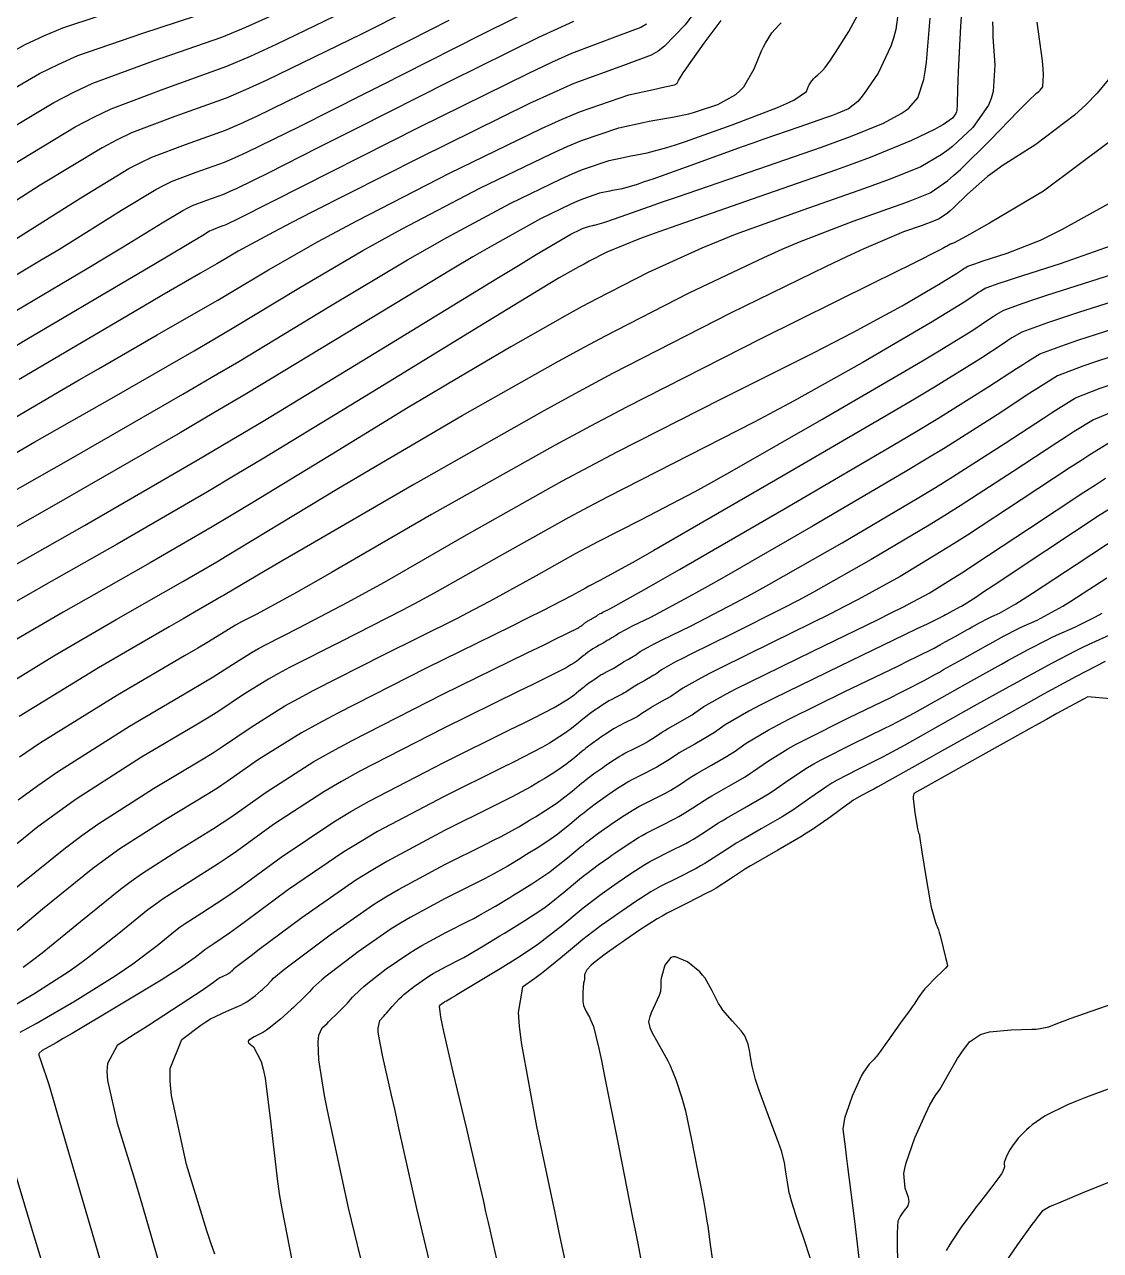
# Model space of a CAD drawing. Header units: metres. Extents: x 837475 to 838479, y 1189012 to 1191015.
# Drawn here: x 837609.1 to 837668.4, y 1190164.3 to 1190232 of the extents above; entities that cross this region are included whole.
import ezdxf

# ---------------------------------------------------------------- set-up
doc = ezdxf.new("R2010")
doc.units = ezdxf.units.M
doc.header["$LTSCALE"] = 0.3
doc.layers.add('COTAS 10', color=1, linetype='Continuous')
doc.layers.add('COTAS INT', color=252, linetype='Continuous')

msp = doc.modelspace()

# ---------------------------------------------------------------- linework, layer by layer
at = {"layer": 'COTAS 10'}
for points in [[(837606.125, 1190204.889), (837611.641, 1190208.025), (837617.806, 1190211.566), (837619.378, 1190212.486), (837620.892, 1190213.379), (837625.873, 1190216.384), (837630.205, 1190218.981), (837631.31, 1190219.618), (837632.373, 1190220.218), (837635.873, 1190222.087), (837638.677, 1190223.447), (837639.301, 1190223.726), (837639.86, 1190223.963), (837641.332, 1190224.469), (837642.289, 1190224.674), (837642.523, 1190224.721), (837642.744, 1190224.764), (837643.433, 1190224.886), (837644.519, 1190225.181), (837644.991, 1190225.333), (837645.537, 1190225.517), (837648.129, 1190226.433), (837650.627, 1190227.397), (837651.115, 1190227.609), (837651.515, 1190227.798), (837652.22, 1190228.283), (837652.342, 1190228.575), (837652.374, 1190228.641), (837652.405, 1190228.701), (837652.51, 1190228.866), (837652.623, 1190228.993), (837652.659, 1190229.029), (837652.697, 1190229.065), (837652.85, 1190229.201), (837653.012, 1190229.346), (837653.056, 1190229.388), (837653.099, 1190229.431), (837653.25, 1190229.594), (837653.542, 1190230.003), (837653.673, 1190230.202), (837653.827, 1190230.437), (837654.567, 1190231.593), (837655.291, 1190232.949)], [(837606.263, 1190225.029), (837610.697, 1190227.674), (837611.8, 1190228.245), (837612.849, 1190228.745), (837616.187, 1190229.964), (837619.96, 1190231.271), (837621.283, 1190231.826), (837622.726, 1190232.465)], [(837607.539, 1190215.557), (837612.531, 1190218.513), (837613.591, 1190219.147), (837614.51, 1190219.7), (837616.666, 1190221.03), (837617.8, 1190221.712), (837618.075, 1190221.857), (837618.334, 1190221.984), (837619.127, 1190222.282), (837620.066, 1190222.619), (837620.416, 1190222.77), (837620.806, 1190222.946), (837622.538, 1190223.791), (837625.281, 1190225.179), (837627.45, 1190226.276), (837632.538, 1190228.85), (837637.461, 1190231.276), (837638.498, 1190231.761), (837639.393, 1190232.164)], [(837607.128, 1190194.948), (837610.684, 1190197.131), (837614.134, 1190199.128), (837614.94, 1190199.593), (837615.68, 1190200.019), (837617.815, 1190201.24), (837619.686, 1190202.325), (837620.26, 1190202.666), (837620.859, 1190203.025), (837623.226, 1190204.466), (837626.297, 1190206.321), (837627.339, 1190206.94), (837628.465, 1190207.605), (837633.226, 1190210.39), (837638.374, 1190213.305), (837639.744, 1190214.052), (837641.09, 1190214.774), (837645.75, 1190217.164), (837649.877, 1190219.123), (837650.887, 1190219.572), (837651.839, 1190219.982), (837654.797, 1190221.125), (837657.018, 1190221.902), (837657.506, 1190222.079), (837657.938, 1190222.241), (837659.038, 1190222.689), (837659.998, 1190223.345), (837660.343, 1190223.638), (837660.721, 1190223.978), (837662.368, 1190225.608), (837663.896, 1190227.185), (837664.199, 1190227.493), (837664.449, 1190227.744), (837664.917, 1190228.185), (837665.048, 1190228.284), (837665.085, 1190228.32), (837665.124, 1190228.359), (837665.266, 1190228.531), (837665.306, 1190229.198), (837665.28, 1190229.549), (837665.237, 1190229.973), (837664.947, 1190232.105)], [(837607.95, 1190183.804), (837611.331, 1190186.538), (837612.233, 1190187.208), (837613.119, 1190187.841), (837616.196, 1190189.813), (837618.833, 1190191.382), (837619.442, 1190191.761), (837619.998, 1190192.115), (837621.57, 1190193.193), (837623.441, 1190194.364), (837624.185, 1190194.777), (837625.028, 1190195.229), (837628.89, 1190197.183), (837632.921, 1190199.196), (837633.871, 1190199.685), (837634.749, 1190200.145), (837637.319, 1190201.558), (837639.479, 1190202.772), (837640.099, 1190203.106), (837640.727, 1190203.439), (837643.075, 1190204.634), (837646.074, 1190206.204), (837647.113, 1190206.775), (837648.242, 1190207.404), (837653.075, 1190210.165), (837657.651, 1190212.836), (837658.618, 1190213.408), (837659.455, 1190213.908), (837661.397, 1190215.11), (837662.325, 1190215.722), (837662.523, 1190215.85), (837662.695, 1190215.961), (837663.105, 1190216.212), (837664.178, 1190216.597), (837664.768, 1190216.792), (837665.486, 1190217.026), (837669.134, 1190218.192)], [(837669.387, 1190210.697), (837668.066, 1190210.16), (837667, 1190209.509), (837666.552, 1190209.222), (837666.038, 1190208.888), (837663.629, 1190207.298), (837660.698, 1190205.402), (837659.855, 1190204.875), (837658.998, 1190204.348), (837655.79, 1190202.441), (837652.604, 1190200.646), (837651.761, 1190200.19), (837650.934, 1190199.753), (837648.093, 1190198.321), (837645.838, 1190197.219), (837645.382, 1190196.989), (837644.999, 1190196.792), (837644.223, 1190196.352), (837643.901, 1190196.125), (837643.804, 1190196.062), (837643.703, 1190195.999), (837643.31, 1190195.771), (837642.932, 1190195.557), (837642.841, 1190195.503), (837642.755, 1190195.451), (837642.496, 1190195.281), (837642.248, 1190195.122), (837642.17, 1190195.077), (837642.087, 1190195.031), (837641.755, 1190194.863), (837641.412, 1190194.69), (837641.324, 1190194.641), (837641.238, 1190194.591), (837640.952, 1190194.41), (837640.689, 1190194.229), (837640.619, 1190194.179), (837640.549, 1190194.13), (837640.304, 1190193.956), (837640.042, 1190193.757), (837639.961, 1190193.693), (837639.876, 1190193.625), (837639.539, 1190193.347), (837639.177, 1190193.058), (837639.076, 1190192.983), (837638.975, 1190192.911), (837638.609, 1190192.668), (837638.238, 1190192.439), (837638.032, 1190192.313), (837637.655, 1190192.084), (837636.592, 1190191.528), (837636.056, 1190191.259), (837635.414, 1190190.939), (837632.225, 1190189.368), (837628.552, 1190187.424), (837627.605, 1190186.87), (837626.69, 1190186.309), (837623.639, 1190184.224), (837621.274, 1190182.468), (837620.791, 1190182.115), (837620.382, 1190181.819), (837619.524, 1190181.228), (837619.139, 1190180.981), (837619.028, 1190180.902), (837618.915, 1190180.818), (837618.492, 1190180.476), (837617.56, 1190179.828), (837617.126, 1190179.551), (837616.615, 1190179.233), (837614.137, 1190177.73), (837611.698, 1190176.282), (837611.212, 1190175.998), (837610.809, 1190175.764), (837610.037, 1190175.342), (837609.881, 1190175.206), (837609.866, 1190175.153), (837609.863, 1190175.093), (837609.953, 1190174.822), (837610.405, 1190173.463), (837610.63, 1190172.718), (837610.898, 1190171.813), (837612.227, 1190167.21), (837613.659, 1190162.368)], [(837631.822, 1190162.015), (837630.729, 1190166.619), (837629.735, 1190171.058), (837629.517, 1190172.024), (837629.325, 1190172.875), (837628.839, 1190174.998), (837628.62, 1190176.144), (837628.595, 1190176.38), (837628.586, 1190176.58), (837628.684, 1190177.007), (837628.908, 1190177.244), (837628.978, 1190177.323), (837629.053, 1190177.409), (837629.351, 1190177.772), (837629.737, 1190178.19), (837629.867, 1190178.312), (837630.006, 1190178.436), (837630.59, 1190178.904), (837631.251, 1190179.362), (837631.439, 1190179.48), (837631.63, 1190179.594), (837632.335, 1190179.972), (837633.09, 1190180.363), (837633.312, 1190180.484), (837633.539, 1190180.611), (837634.407, 1190181.12), (837635.305, 1190181.666), (837635.552, 1190181.817), (837635.798, 1190181.968), (837636.682, 1190182.512), (837637.556, 1190183.092), (837637.797, 1190183.265), (837638.038, 1190183.443), (837638.902, 1190184.133), (837639.705, 1190184.796), (837639.907, 1190184.958), (837640.1, 1190185.111), (837640.726, 1190185.584), (837641.309, 1190186.001), (837641.475, 1190186.118), (837641.644, 1190186.236), (837642.27, 1190186.668), (837642.954, 1190187.1), (837643.158, 1190187.218), (837643.369, 1190187.334), (837644.185, 1190187.748), (837644.978, 1190188.149), (837645.175, 1190188.258), (837645.362, 1190188.365), (837645.954, 1190188.745), (837646.572, 1190189.151), (837646.775, 1190189.275), (837646.992, 1190189.404), (837647.893, 1190189.914), (837648.831, 1190190.457), (837649.072, 1190190.607), (837649.304, 1190190.757), (837650.072, 1190191.299), (837651.192, 1190191.998), (837651.646, 1190192.246), (837652.162, 1190192.519), (837654.543, 1190193.704), (837656.88, 1190194.837), (837657.368, 1190195.077), (837657.787, 1190195.285), (837658.725, 1190195.769), (837659.339, 1190196.114), (837659.553, 1190196.234), (837659.786, 1190196.365), (837660.789, 1190196.928), (837661.836, 1190197.512), (837662.097, 1190197.657), (837662.345, 1190197.793), (837663.136, 1190198.225), (837663.845, 1190198.591), (837664.041, 1190198.687), (837664.238, 1190198.781), (837664.948, 1190199.098), (837665.969, 1190199.64), (837666.361, 1190199.875), (837666.801, 1190200.147), (837668.788, 1190201.436)], [(837657.304, 1190162.356), (837657.242, 1190164.51), (837657.237, 1190164.936), (837657.237, 1190165.288), (837657.284, 1190165.946), (837657.373, 1190166.12), (837657.4, 1190166.167), (837657.428, 1190166.213), (837657.537, 1190166.377), (837657.654, 1190166.536), (837657.687, 1190166.58), (837657.72, 1190166.623), (837657.84, 1190166.776), (837657.889, 1190167.018), (837657.876, 1190167.117), (837657.852, 1190167.23), (837657.673, 1190167.751), (837657.601, 1190168.55), (837657.645, 1190168.837), (837657.718, 1190169.152), (837658.21, 1190170.531), (837658.791, 1190171.837), (837658.919, 1190172.107), (837659.034, 1190172.338), (837659.328, 1190172.842), (837659.574, 1190173.195), (837659.658, 1190173.33), (837659.749, 1190173.481), (837660.134, 1190174.164), (837660.563, 1190174.898), (837660.681, 1190175.082), (837660.799, 1190175.257), (837661.225, 1190175.82), (837661.833, 1190176.231), (837662.067, 1190176.31), (837662.329, 1190176.374), (837663.51, 1190176.481), (837664.659, 1190176.513), (837664.901, 1190176.53), (837665.111, 1190176.551), (837665.591, 1190176.654), (837666.175, 1190176.886), (837666.449, 1190176.988), (837666.773, 1190177.105), (837668.346, 1190177.664), (837670.042, 1190178.255)]]:
    msp.add_lwpolyline(points, dxfattribs=at)
at = {"layer": 'COTAS INT'}
for points in [[(837660.914, 1190234.403), (837660.724, 1190231.889), (837660.588, 1190229.364), (837660.565, 1190228.853), (837660.549, 1190228.423), (837660.542, 1190227.553), (837660.523, 1190227.231), (837660.498, 1190227.148), (837660.465, 1190227.067), (837660.275, 1190226.796), (837659.779, 1190226.453), (837659.552, 1190226.326), (837659.287, 1190226.186), (837658.009, 1190225.565), (837655.732, 1190224.637), (837654.838, 1190224.303), (837653.829, 1190223.935), (837649.232, 1190222.329), (837644.75, 1190220.771), (837643.814, 1190220.434), (837643.009, 1190220.137), (837641.205, 1190219.406), (837640.228, 1190218.905), (837639.946, 1190218.754), (837639.659, 1190218.597), (837638.581, 1190217.987), (837636.372, 1190216.657), (837635.371, 1190216.047), (837634.203, 1190215.333), (837628.581, 1190211.878), (837622.285, 1190208.045), (837620.692, 1190207.091), (837619.164, 1190206.184), (837614.189, 1190203.297), (837610.122, 1190200.985), (837609.167, 1190200.44), (837608.287, 1190199.936)], [(837657.413, 1190233.606), (837657.151, 1190231.707), (837657.028, 1190231.228), (837656.882, 1190230.77), (837656.171, 1190229.285), (837655.402, 1190228.16), (837655.22, 1190227.929), (837655.05, 1190227.733), (837654.548, 1190227.313), (837653.875, 1190227.042), (837653.597, 1190226.939), (837653.28, 1190226.825), (837651.808, 1190226.312), (837649.873, 1190225.64), (837649.264, 1190225.424), (837648.624, 1190225.197), (837646.05, 1190224.269), (837643.744, 1190223.446), (837643.273, 1190223.284), (837642.875, 1190223.151), (837642.043, 1190222.908), (837641.633, 1190222.836), (837641.502, 1190222.81), (837641.362, 1190222.782), (837640.793, 1190222.66), (837639.917, 1190222.359), (837639.584, 1190222.218), (837639.212, 1190222.051), (837637.544, 1190221.242), (837634.84, 1190219.748), (837633.816, 1190219.149), (837632.672, 1190218.471), (837627.544, 1190215.355), (837621.345, 1190211.608), (837619.526, 1190210.532), (837617.663, 1190209.44), (837610.562, 1190205.355), (837604.563, 1190201.951)], [(837632.853, 1190234.076), (837627.667, 1190231.448), (837622.434, 1190228.898), (837621.257, 1190228.367), (837620.199, 1190227.91), (837617.363, 1190226.891), (837614.967, 1190225.991), (837614.187, 1190225.61), (837613.356, 1190225.171), (837609.932, 1190223.11), (837606.518, 1190220.919)], [(837607.687, 1190223.803), (837611.874, 1190226.324), (837612.891, 1190226.861), (837613.845, 1190227.327), (837616.775, 1190228.428), (837620.244, 1190229.674), (837621.538, 1190230.232), (837622.976, 1190230.882), (837629.376, 1190234.001)], [(837615.012, 1190233.037), (837611.165, 1190231.779), (837610.121, 1190231.338), (837609.086, 1190230.857), (837605.425, 1190228.784)], [(837605.882, 1190216.533), (837609.995, 1190218.981), (837610.958, 1190219.564), (837611.846, 1190220.106), (837614.421, 1190221.723), (837616.319, 1190222.865), (837616.779, 1190223.108), (837617.212, 1190223.32), (837618.539, 1190223.818), (837620.111, 1190224.383), (837620.697, 1190224.636), (837621.348, 1190224.93), (837624.248, 1190226.343), (837627.805, 1190228.145), (837628.872, 1190228.685), (837629.974, 1190229.242), (837634.248, 1190231.405), (837638.042, 1190233.275)], [(837646.434, 1190233.177), (837645.534, 1190231.962), (837644.391, 1190230.77), (837644.03, 1190230.51), (837643.65, 1190230.282), (837642.117, 1190229.713), (837639.382, 1190228.709), (837638.244, 1190228.206), (837636.941, 1190227.605), (837630.86, 1190224.622), (837624.972, 1190221.63), (837623.791, 1190221.023), (837622.804, 1190220.513), (837620.86, 1190219.47), (837620.131, 1190219.03), (837619.909, 1190218.899), (837619.679, 1190218.764), (837618.775, 1190218.245), (837616.658, 1190217.015), (837615.663, 1190216.431), (837614.49, 1190215.743), (837608.775, 1190212.379)], [(837605.844, 1190226.907), (837609.892, 1190229.266), (837610.96, 1190229.791), (837612.007, 1190230.262), (837615.599, 1190231.501), (837619.487, 1190232.773)], [(837606.397, 1190209.024), (837610.979, 1190211.712), (837612.096, 1190212.363), (837613.147, 1190212.973), (837616.397, 1190214.839), (837619.054, 1190216.365), (837619.732, 1190216.761), (837620.385, 1190217.146), (837622.531, 1190218.441), (837625.271, 1190220.002), (837626.297, 1190220.555), (837627.439, 1190221.159), (837632.531, 1190223.777), (837637.605, 1190226.238), (837638.736, 1190226.743), (837639.747, 1190227.173), (837642.411, 1190228.089), (837643.948, 1190228.428), (837644.249, 1190228.494), (837644.496, 1190228.548), (837644.942, 1190228.642), (837645.032, 1190228.689), (837645.055, 1190228.713), (837645.078, 1190228.742), (837645.154, 1190228.888), (837645.416, 1190229.31), (837645.556, 1190229.514), (837645.725, 1190229.755), (837646.577, 1190230.937), (837647.509, 1190232.193)], [(837607.343, 1190201.468), (837612.375, 1190204.326), (837618.59, 1190207.921), (837620.398, 1190208.989), (837622.242, 1190210.089), (837629.215, 1190214.326), (837635.139, 1190217.961), (837636.322, 1190218.681), (837637.307, 1190219.277), (837639.215, 1190220.397), (837639.748, 1190220.656), (837639.867, 1190220.709), (837639.973, 1190220.754), (837640.253, 1190220.85), (837640.436, 1190220.889), (837640.48, 1190220.898), (837640.522, 1190220.907), (837640.653, 1190220.93), (837640.919, 1190221.007), (837641.047, 1190221.05), (837641.197, 1190221.102), (837641.934, 1190221.365), (837643.567, 1190221.938), (837644.281, 1190222.185), (837645.11, 1190222.47), (837649.052, 1190223.82), (837653.042, 1190225.209), (837653.9, 1190225.519), (837654.652, 1190225.796), (837656.476, 1190226.531), (837657.454, 1190227.063), (837657.671, 1190227.213), (837657.865, 1190227.364), (837658.374, 1190227.922), (837658.695, 1190228.94), (837658.77, 1190229.383), (837658.84, 1190229.894), (837659.044, 1190232.321)], [(837608.326, 1190219.982), (837609.182, 1190220.513), (837612.176, 1190222.416), (837614.837, 1190224.018), (837615.483, 1190224.359), (837616.089, 1190224.655), (837617.951, 1190225.355), (837620.155, 1190226.146), (837620.977, 1190226.501), (837621.891, 1190226.914), (837625.957, 1190228.896), (837630.329, 1190231.111), (837632.498, 1190232.208)], [(837643.397, 1190232.001), (837643.077, 1190231.809), (837641.785, 1190231.329), (837639.254, 1190230.369), (837638.153, 1190229.873), (837636.879, 1190229.278), (837630.829, 1190226.296), (837622.757, 1190222.214), (837620.829, 1190221.238), (837620.263, 1190220.962), (837620.136, 1190220.905), (837620.022, 1190220.855), (837619.715, 1190220.745), (837619.456, 1190220.648), (837619.371, 1190220.607), (837619.282, 1190220.559), (837618.911, 1190220.336), (837617.175, 1190219.293), (837616.223, 1190218.729), (837615.068, 1190218.045), (837609.196, 1190214.58), (837602.366, 1190210.464)], [(837662.491, 1190232.13), (837662.497, 1190231.706), (837662.511, 1190231.281), (837662.622, 1190229.741), (837662.532, 1190228.27), (837662.419, 1190227.889), (837662.267, 1190227.52), (837661.399, 1190226.283), (837660.278, 1190225.246), (837659.967, 1190225.002), (837659.655, 1190224.778), (837658.523, 1190224.127), (837656.835, 1190223.439), (837656.172, 1190223.191), (837655.424, 1190222.918), (837652.014, 1190221.727), (837648.294, 1190220.376), (837647.35, 1190220.003), (837646.443, 1190219.63), (837643.477, 1190218.285), (837640.659, 1190216.839), (837639.845, 1190216.403), (837639.017, 1190215.951), (837635.904, 1190214.188), (837632.418, 1190212.131), (837631.355, 1190211.494), (837630.25, 1190210.827), (837625.904, 1190208.172), (837621.572, 1190205.535), (837620.476, 1190204.879), (837619.425, 1190204.255), (837616.002, 1190202.269), (837612.901, 1190200.502), (837612.053, 1190200.016), (837611.21, 1190199.532), (837608.205, 1190197.797)], [(837608.529, 1190208.294), (837609.636, 1190208.931), (837614.019, 1190211.432), (837618.43, 1190213.966), (837619.555, 1190214.624), (837620.638, 1190215.263), (837624.202, 1190217.413), (837627.738, 1190219.492), (837628.803, 1190220.086), (837629.906, 1190220.689), (837634.202, 1190222.932), (837638.141, 1190224.842), (837639.018, 1190225.235), (837639.804, 1190225.568), (837641.871, 1190226.279), (837643.216, 1190226.567), (837643.545, 1190226.633), (837643.856, 1190226.693), (837644.822, 1190226.864), (837645.722, 1190227.051), (837645.991, 1190227.122), (837646.267, 1190227.201), (837647.336, 1190227.555), (837648.324, 1190228.105), (837648.551, 1190228.307), (837648.756, 1190228.531), (837649.328, 1190229.521), (837649.746, 1190230.514), (837649.855, 1190230.74), (837649.961, 1190230.944), (837650.319, 1190231.506), (837650.702, 1190231.939), (837650.824, 1190232.062)], [(837670.59, 1190231.011), (837668.256, 1190228.193), (837667.631, 1190227.549), (837667.016, 1190226.963), (837664.872, 1190225.342), (837663.026, 1190224.171), (837662.599, 1190223.869), (837662.209, 1190223.578), (837661.102, 1190222.609), (837660.335, 1190221.851), (837660.159, 1190221.692), (837659.999, 1190221.556), (837659.552, 1190221.251), (837659.041, 1190221.042), (837658.839, 1190220.967), (837658.613, 1190220.885), (837657.579, 1190220.524), (837655.383, 1190219.587), (837654.423, 1190219.142), (837653.311, 1190218.615), (837648.023, 1190216.043), (837641.521, 1190212.708), (837639.643, 1190211.701), (837637.732, 1190210.658), (837630.549, 1190206.591), (837624.512, 1190203.08), (837623.323, 1190202.387), (837622.344, 1190201.815), (837620.549, 1190200.76), (837620.146, 1190200.515), (837620.044, 1190200.454), (837619.947, 1190200.396), (837619.628, 1190200.211), (837618.46, 1190199.536), (837617.826, 1190199.169), (837617.058, 1190198.724), (837613.162, 1190196.466), (837608.782, 1190193.776)], [(837669.018, 1190225.558), (837665.3, 1190222.78), (837662.314, 1190221.018), (837661.728, 1190220.676), (837661.247, 1190220.398), (837660.379, 1190219.925), (837660.228, 1190219.876), (837660.198, 1190219.867), (837660.174, 1190219.859), (837660.129, 1190219.843), (837660.112, 1190219.832), (837660.105, 1190219.828), (837660.097, 1190219.822), (837660.058, 1190219.797), (837659.977, 1190219.747), (837659.943, 1190219.726), (837659.902, 1190219.702), (837659.712, 1190219.592), (837658.042, 1190218.752), (837657.069, 1190218.269), (837655.874, 1190217.677), (837649.712, 1190214.634), (837642.297, 1190210.862), (837640.311, 1190209.81), (837638.355, 1190208.756), (837631.533, 1190204.922), (837626.016, 1190201.731), (837624.882, 1190201.083), (837623.919, 1190200.536), (837621.862, 1190199.41), (837621.053, 1190199.001), (837620.877, 1190198.906), (837620.721, 1190198.819), (837620.329, 1190198.574), (837619.232, 1190197.903), (837618.632, 1190197.549), (837617.903, 1190197.121), (837614.2, 1190194.964), (837609.903, 1190192.295), (837608.8, 1190191.543)], [(837608.717, 1190189.184), (837609.798, 1190189.973), (837610.885, 1190190.733), (837614.865, 1190193.247), (837618.213, 1190195.208), (837618.902, 1190195.619), (837619.488, 1190195.974), (837620.743, 1190196.78), (837621.627, 1190197.334), (837621.98, 1190197.53), (837622.378, 1190197.743), (837624.205, 1190198.668), (837626.92, 1190200.09), (837627.879, 1190200.617), (837628.927, 1190201.203), (837633.462, 1190203.8), (837638.73, 1190206.761), (837640.24, 1190207.576), (837641.774, 1190208.388), (837647.5, 1190211.3), (837652.607, 1190213.853), (837653.75, 1190214.437), (837654.775, 1190214.969), (837657.5, 1190216.449), (837659.152, 1190217.414), (837659.501, 1190217.62), (837659.803, 1190217.801), (837660.504, 1190218.235), (837660.839, 1190218.456), (837660.911, 1190218.502), (837660.973, 1190218.542), (837661.121, 1190218.632), (837661.508, 1190218.771), (837661.722, 1190218.842), (837661.98, 1190218.926), (837663.298, 1190219.347), (837665.14, 1190220.08), (837665.73, 1190220.362), (837666.355, 1190220.677), (837668.899, 1190222.099)], [(837669.033, 1190219.762), (837666.216, 1190218.769), (837663.733, 1190217.976), (837663.245, 1190217.817), (837662.843, 1190217.684), (837662.113, 1190217.422), (837661.834, 1190217.251), (837661.717, 1190217.176), (837661.582, 1190217.089), (837660.951, 1190216.672), (837659.629, 1190215.855), (837659.06, 1190215.514), (837658.401, 1190215.125), (837655.288, 1190213.307), (837651.509, 1190211.187), (837650.431, 1190210.606), (837649.34, 1190210.029), (837641.251, 1190205.913), (837640.17, 1190205.341), (837639.104, 1190204.767), (837635.391, 1190202.679), (837631.838, 1190200.674), (837630.875, 1190200.151), (837629.921, 1190199.643), (837626.547, 1190197.926), (837623.703, 1190196.486), (837623.082, 1190196.154), (837622.534, 1190195.849), (837621.157, 1190194.986), (837619.743, 1190194.045), (837619.172, 1190193.69), (837618.523, 1190193.295), (837615.531, 1190191.53), (837611.915, 1190189.213), (837610.874, 1190188.469), (837609.814, 1190187.681), (837605.841, 1190184.469)], [(837672.053, 1190217.614), (837667.238, 1190216.076), (837666.292, 1190215.768), (837665.513, 1190215.51), (837664.098, 1190215.001), (837663.556, 1190214.671), (837663.329, 1190214.525), (837663.067, 1190214.355), (837661.843, 1190213.547), (837659.281, 1190211.962), (837658.177, 1190211.302), (837656.9, 1190210.547), (837650.863, 1190207.023), (837644.976, 1190203.621), (837643.794, 1190202.944), (837642.807, 1190202.38), (837640.863, 1190201.3), (837640.204, 1190200.965), (837640.028, 1190200.872), (837639.854, 1190200.778), (837639.248, 1190200.437), (837637.66, 1190199.616), (837636.868, 1190199.22), (837635.922, 1190198.75), (837631.232, 1190196.441), (837626.353, 1190193.972), (837625.288, 1190193.401), (837624.348, 1190192.879), (837621.984, 1190191.399), (837620.253, 1190190.186), (837619.712, 1190189.832), (837619.143, 1190189.47), (837616.862, 1190188.096), (837614.323, 1190186.469), (837613.592, 1190185.947), (837612.848, 1190185.394), (837610.058, 1190183.138), (837607.542, 1190181.038)], [(837608.994, 1190179.944), (837609.509, 1190180.325), (837610.046, 1190180.735), (837612.167, 1190182.473), (837614.365, 1190184.25), (837614.951, 1190184.685), (837615.527, 1190185.097), (837617.527, 1190186.379), (837619.452, 1190187.557), (837619.981, 1190187.902), (837620.509, 1190188.256), (837622.398, 1190189.605), (837625.037, 1190191.287), (837626.037, 1190191.852), (837627.154, 1190192.458), (837632.159, 1190195.005), (837636.809, 1190197.285), (837637.702, 1190197.723), (837638.423, 1190198.078), (837639.604, 1190198.662), (837639.667, 1190198.701), (837639.685, 1190198.712), (837639.702, 1190198.722), (837639.765, 1190198.761), (837639.827, 1190198.802), (837639.844, 1190198.814), (837639.861, 1190198.827), (837639.922, 1190198.876), (837639.979, 1190198.923), (837640.007, 1190198.945), (837640.051, 1190198.979), (837640.093, 1190199.008), (837640.105, 1190199.016), (837640.116, 1190199.025), (837640.161, 1190199.055), (837640.209, 1190199.086), (837640.224, 1190199.094), (837640.239, 1190199.103), (837640.296, 1190199.132), (837640.353, 1190199.16), (837640.367, 1190199.168), (837640.38, 1190199.176), (837640.422, 1190199.203), (837640.466, 1190199.231), (837640.48, 1190199.24), (837640.495, 1190199.249), (837640.559, 1190199.285), (837640.626, 1190199.324), (837640.643, 1190199.335), (837640.659, 1190199.345), (837640.714, 1190199.384), (837640.845, 1190199.458), (837640.909, 1190199.491), (837640.986, 1190199.53), (837641.367, 1190199.716), (837643.122, 1190200.697), (837644.065, 1190201.237), (837645.206, 1190201.893), (837650.978, 1190205.23), (837657.011, 1190208.758), (837658.317, 1190209.534), (837659.464, 1190210.223), (837662.29, 1190211.985), (837663.81, 1190212.989), (837664.134, 1190213.199), (837664.417, 1190213.38), (837665.09, 1190213.791), (837666.506, 1190214.314), (837667.257, 1190214.566), (837668.164, 1190214.865), (837672.737, 1190216.329)], [(837669.013, 1190213.629), (837668.17, 1190213.348), (837667.466, 1190213.108), (837666.082, 1190212.581), (837665.278, 1190212.09), (837664.94, 1190211.873), (837664.553, 1190211.622), (837662.736, 1190210.423), (837659.875, 1190208.616), (837658.83, 1190207.981), (837657.674, 1190207.288), (837652.582, 1190204.3), (837647.672, 1190201.477), (837646.63, 1190200.888), (837645.726, 1190200.382), (837643.609, 1190199.251), (837642.604, 1190198.76), (837642.4, 1190198.657), (837642.229, 1190198.569), (837641.883, 1190198.373), (837641.74, 1190198.272), (837641.696, 1190198.244), (837641.651, 1190198.216), (837641.476, 1190198.114), (837641.307, 1190198.019), (837641.267, 1190197.995), (837641.229, 1190197.971), (837641.113, 1190197.895), (837641.003, 1190197.824), (837640.968, 1190197.804), (837640.931, 1190197.784), (837640.782, 1190197.709), (837640.63, 1190197.632), (837640.552, 1190197.588), (837640.425, 1190197.507), (837640.307, 1190197.426), (837640.245, 1190197.382), (837640.136, 1190197.304), (837640.019, 1190197.216), (837639.983, 1190197.187), (837639.945, 1190197.157), (837639.795, 1190197.033), (837639.633, 1190196.904), (837639.543, 1190196.838), (837639.379, 1190196.73), (837639.214, 1190196.628), (837639.122, 1190196.572), (837638.954, 1190196.47), (837637.813, 1190195.895), (837637.153, 1190195.568), (837636.344, 1190195.17), (837632.181, 1190193.126), (837627.62, 1190190.78), (837626.56, 1190190.191), (837625.588, 1190189.628), (837622.812, 1190187.812), (837620.764, 1190186.327), (837620.251, 1190185.973), (837619.762, 1190185.644), (837618.193, 1190184.662), (837616.731, 1190183.725), (837616.31, 1190183.424), (837615.882, 1190183.106), (837614.275, 1190181.807), (837612.551, 1190180.433), (837612.048, 1190180.067), (837611.534, 1190179.707), (837609.588, 1190178.46), (837607.852, 1190177.447)], [(837608.826, 1190176.35), (837609.243, 1190176.577), (837609.715, 1190176.841), (837611.862, 1190178.095), (837614.075, 1190179.47), (837614.587, 1190179.809), (837615.055, 1190180.13), (837616.384, 1190181.141), (837617.399, 1190181.962), (837617.669, 1190182.163), (837617.935, 1190182.353), (837618.859, 1190182.945), (837620.072, 1190183.731), (837620.521, 1190184.044), (837621.019, 1190184.398), (837623.226, 1190186.018), (837626.139, 1190187.968), (837627.083, 1190188.531), (837628.086, 1190189.102), (837632.203, 1190191.247), (837635.879, 1190193.054), (837636.604, 1190193.414), (837637.202, 1190193.711), (837638.304, 1190194.277), (837638.577, 1190194.442), (837638.652, 1190194.488), (837638.726, 1190194.534), (837638.994, 1190194.699), (837639.259, 1190194.874), (837639.332, 1190194.927), (837639.405, 1190194.981), (837639.667, 1190195.19), (837639.91, 1190195.391), (837639.972, 1190195.44), (837640.03, 1190195.487), (837640.22, 1190195.63), (837640.397, 1190195.756), (837640.447, 1190195.792), (837640.498, 1190195.828), (837640.688, 1190195.959), (837640.895, 1190196.09), (837640.957, 1190196.125), (837641.021, 1190196.161), (837641.269, 1190196.286), (837641.509, 1190196.408), (837641.569, 1190196.44), (837641.625, 1190196.473), (837641.805, 1190196.588), (837641.992, 1190196.711), (837642.054, 1190196.749), (837642.12, 1190196.788), (837642.393, 1190196.943), (837642.677, 1190197.107), (837642.75, 1190197.153), (837642.82, 1190197.198), (837643.053, 1190197.363), (837643.614, 1190197.681), (837643.891, 1190197.823), (837644.221, 1190197.989), (837645.851, 1190198.786), (837648.33, 1190200.067), (837649.195, 1190200.539), (837650.138, 1190201.062), (837654.186, 1190203.371), (837658.336, 1190205.818), (837659.342, 1190206.428), (837660.287, 1190207.009), (837663.182, 1190208.86), (837665.295, 1190210.255), (837665.746, 1190210.547), (837666.139, 1190210.799), (837667.074, 1190211.37), (837668.427, 1190211.903), (837669.083, 1190212.13)], [(837669.058, 1190208.95), (837667.861, 1190208.218), (837667.358, 1190207.896), (837666.781, 1190207.522), (837664.075, 1190205.736), (837661.109, 1190203.795), (837660.367, 1190203.323), (837659.66, 1190202.879), (837657.394, 1190201.511), (837655.069, 1190200.231), (837654.326, 1190199.842), (837653.539, 1190199.438), (837650.334, 1190197.856), (837647.455, 1190196.449), (837646.872, 1190196.155), (837646.383, 1190195.903), (837645.393, 1190195.341), (837644.981, 1190195.051), (837644.857, 1190194.971), (837644.728, 1190194.891), (837644.226, 1190194.6), (837643.744, 1190194.327), (837643.627, 1190194.258), (837643.519, 1190194.191), (837643.188, 1190193.974), (837642.871, 1190193.77), (837642.771, 1190193.713), (837642.665, 1190193.655), (837642.241, 1190193.44), (837641.804, 1190193.219), (837641.691, 1190193.156), (837641.581, 1190193.093), (837641.216, 1190192.862), (837640.88, 1190192.63), (837640.79, 1190192.567), (837640.701, 1190192.504), (837640.389, 1190192.281), (837640.054, 1190192.028), (837639.95, 1190191.946), (837639.842, 1190191.86), (837639.412, 1190191.504), (837638.949, 1190191.135), (837638.821, 1190191.039), (837638.692, 1190190.947), (837638.223, 1190190.637), (837637.75, 1190190.345), (837637.619, 1190190.264), (837637.486, 1190190.183), (837637.005, 1190189.891), (837635.981, 1190189.345), (837635.507, 1190189.104), (837634.95, 1190188.824), (837632.247, 1190187.489), (837629.067, 1190185.784), (837628.209, 1190185.27), (837627.361, 1190184.739), (837624.378, 1190182.673), (837622.025, 1190180.912), (837621.575, 1190180.574), (837621.211, 1190180.301), (837620.622, 1190179.852), (837620.598, 1190179.823), (837620.59, 1190179.815), (837620.582, 1190179.806), (837620.549, 1190179.773), (837620.504, 1190179.731), (837620.489, 1190179.716), (837620.472, 1190179.701), (837620.399, 1190179.636), (837620.297, 1190179.563), (837620.261, 1190179.543), (837620.222, 1190179.523), (837620.054, 1190179.451), (837619.853, 1190179.353), (837619.794, 1190179.316), (837619.732, 1190179.276), (837619.494, 1190179.099), (837618.997, 1190178.743), (837618.771, 1190178.591), (837618.508, 1190178.415), (837617.24, 1190177.585), (837615.849, 1190176.686), (837615.507, 1190176.466), (837615.185, 1190176.259), (837614.18, 1190175.619), (837613.644, 1190174.622), (837613.618, 1190174.191), (837613.644, 1190173.693), (837614.182, 1190171.334), (837615.061, 1190168.489), (837615.303, 1190167.685), (837615.545, 1190166.873), (837616.415, 1190163.881)], [(837619.576, 1190164.101), (837619.369, 1190164.681), (837619.132, 1190165.393), (837618.017, 1190169.052), (837617.175, 1190172.857), (837617.109, 1190173.66), (837617.116, 1190174.355), (837617.747, 1190175.96), (837618.802, 1190176.745), (837619.077, 1190176.923), (837619.343, 1190177.084), (837620.244, 1190177.523), (837621.001, 1190177.85), (837621.177, 1190177.94), (837621.338, 1190178.031), (837621.8, 1190178.357), (837622.127, 1190178.651), (837622.203, 1190178.72), (837622.273, 1190178.785), (837622.475, 1190178.976), (837622.623, 1190179.127), (837622.66, 1190179.166), (837622.695, 1190179.204), (837622.804, 1190179.332), (837623.342, 1190179.773), (837623.648, 1190180.009), (837624.02, 1190180.293), (837625.931, 1190181.731), (837628.334, 1190183.395), (837629.017, 1190183.823), (837629.708, 1190184.236), (837632.269, 1190185.61), (837634.485, 1190186.709), (837634.958, 1190186.949), (837635.371, 1190187.161), (837636.356, 1190187.698), (837636.941, 1190188.054), (837637.102, 1190188.152), (837637.262, 1190188.251), (837637.838, 1190188.605), (837638.408, 1190188.983), (837638.565, 1190189.096), (837638.721, 1190189.212), (837639.284, 1190189.661), (837639.808, 1190190.094), (837639.939, 1190190.199), (837640.065, 1190190.299), (837640.473, 1190190.607), (837640.853, 1190190.878), (837640.961, 1190190.955), (837641.071, 1190191.032), (837641.479, 1190191.314), (837641.925, 1190191.595), (837642.058, 1190191.672), (837642.195, 1190191.748), (837642.727, 1190192.017), (837643.244, 1190192.278), (837643.372, 1190192.349), (837643.494, 1190192.419), (837643.879, 1190192.666), (837644.282, 1190192.931), (837644.414, 1190193.012), (837644.556, 1190193.096), (837645.143, 1190193.428), (837645.754, 1190193.782), (837645.911, 1190193.88), (837646.062, 1190193.978), (837646.563, 1190194.331), (837647.768, 1190195.015), (837648.363, 1190195.321), (837649.072, 1190195.678), (837652.576, 1190197.391), (837656.143, 1190199.123), (837656.891, 1190199.493), (837657.535, 1190199.815), (837658.998, 1190200.581), (837660.322, 1190201.409), (837660.88, 1190201.77), (837661.52, 1190202.188), (837664.521, 1190204.173), (837667.523, 1190206.155), (837668.164, 1190206.57), (837668.722, 1190206.928)], [(837669.086, 1190205.321), (837668.437, 1190204.902), (837665.43, 1190202.919), (837662.57, 1190201.02), (837662.015, 1190200.653), (837661.562, 1190200.356), (837660.781, 1190199.858), (837660.669, 1190199.807), (837660.638, 1190199.793), (837660.607, 1190199.778), (837660.495, 1190199.72), (837660.37, 1190199.652), (837660.331, 1190199.63), (837660.29, 1190199.607), (837660.125, 1190199.515), (837659.966, 1190199.426), (837659.929, 1190199.405), (837659.896, 1190199.386), (837659.799, 1190199.332), (837658.873, 1190198.881), (837658.316, 1190198.612), (837657.63, 1190198.281), (837654.066, 1190196.564), (837650.411, 1190194.774), (837649.666, 1190194.397), (837649.037, 1190194.071), (837647.733, 1190193.32), (837647.143, 1190192.904), (837646.964, 1190192.789), (837646.78, 1190192.674), (837646.06, 1190192.257), (837645.368, 1190191.866), (837645.201, 1190191.766), (837645.045, 1190191.671), (837644.571, 1190191.359), (837644.116, 1190191.068), (837643.973, 1190190.985), (837643.822, 1190190.902), (837643.213, 1190190.594), (837642.586, 1190190.277), (837642.424, 1190190.187), (837642.268, 1190190.097), (837641.743, 1190189.765), (837641.262, 1190189.433), (837641.132, 1190189.342), (837641.005, 1190189.252), (837640.557, 1190188.933), (837640.077, 1190188.57), (837639.929, 1190188.452), (837639.773, 1190188.328), (837639.157, 1190187.818), (837638.494, 1190187.289), (837638.309, 1190187.152), (837638.124, 1190187.019), (837637.452, 1190186.574), (837636.774, 1190186.156), (837636.396, 1190185.924), (837635.706, 1190185.505), (837634.76, 1190184.978), (837634.409, 1190184.794), (837634.02, 1190184.593), (837632.291, 1190183.73), (837630.349, 1190182.689), (837629.824, 1190182.375), (837629.306, 1190182.051), (837627.484, 1190180.789), (837626.015, 1190179.674), (837625.721, 1190179.443), (837625.474, 1190179.246), (837624.986, 1190178.812), (837624.792, 1190178.584), (837624.73, 1190178.516), (837624.665, 1190178.447), (837624.401, 1190178.179), (837624.042, 1190177.839), (837623.917, 1190177.725), (837623.782, 1190177.601), (837623.201, 1190177.079), (837622.579, 1190176.576), (837622.418, 1190176.463), (837622.262, 1190176.362), (837621.739, 1190176.097), (837621.435, 1190175.896), (837621.417, 1190175.837), (837621.427, 1190175.775), (837621.706, 1190175.54), (837622.135, 1190174.739), (837622.241, 1190174.321), (837622.342, 1190173.818), (837622.658, 1190171.297), (837623.009, 1190168.258), (837623.131, 1190167.43), (837623.264, 1190166.608), (837623.837, 1190163.685)], [(837628.123, 1190161.822), (837626.945, 1190166.668), (837625.986, 1190171.097), (837625.794, 1190172.042), (837625.633, 1190172.866), (837625.32, 1190174.828), (837625.282, 1190175.809), (837625.295, 1190176.015), (837625.319, 1190176.192), (837625.492, 1190176.593), (837625.766, 1190176.844), (837625.854, 1190176.927), (837625.947, 1190177.015), (837626.326, 1190177.382), (837626.707, 1190177.767), (837626.8, 1190177.867), (837626.889, 1190177.964), (837627.169, 1190178.292), (837627.606, 1190178.718), (837627.794, 1190178.878), (837628.011, 1190179.055), (837629.037, 1190179.846), (837630.279, 1190180.707), (837630.632, 1190180.928), (837630.989, 1190181.141), (837632.313, 1190181.851), (837633.555, 1190182.478), (837633.861, 1190182.639), (837634.15, 1190182.795), (837635.056, 1190183.313), (837635.85, 1190183.795), (837636.069, 1190183.929), (837636.286, 1190184.062), (837637.067, 1190184.543), (837637.84, 1190185.055), (837638.053, 1190185.208), (837638.266, 1190185.366), (837639.029, 1190185.976), (837639.739, 1190186.562), (837639.918, 1190186.705), (837640.089, 1190186.84), (837640.642, 1190187.258), (837641.157, 1190187.626), (837641.304, 1190187.73), (837641.453, 1190187.834), (837642.007, 1190188.217), (837642.611, 1190188.599), (837642.791, 1190188.702), (837642.978, 1190188.805), (837643.699, 1190189.171), (837644.4, 1190189.525), (837644.574, 1190189.621), (837644.739, 1190189.716), (837645.262, 1190190.052), (837645.808, 1190190.411), (837645.988, 1190190.521), (837646.18, 1190190.635), (837646.977, 1190191.086), (837647.805, 1190191.565), (837648.018, 1190191.698), (837648.223, 1190191.831), (837648.902, 1190192.31), (837650.115, 1190193.034), (837650.656, 1190193.321), (837651.286, 1190193.646), (837654.305, 1190195.134), (837657.255, 1190196.559), (837657.842, 1190196.845), (837658.33, 1190197.083), (837659.262, 1190197.55), (837659.617, 1190197.75), (837659.741, 1190197.82), (837659.876, 1190197.896), (837660.457, 1190198.222), (837661.063, 1190198.56), (837661.214, 1190198.643), (837661.357, 1190198.722), (837661.815, 1190198.972), (837662.226, 1190199.184), (837662.34, 1190199.24), (837662.453, 1190199.294), (837662.865, 1190199.478), (837663.766, 1190199.998), (837664.188, 1190200.264), (837664.686, 1190200.583), (837667.109, 1190202.177), (837669.636, 1190203.839)], [(837635.219, 1190163.414), (837634.671, 1190165.854), (837634.536, 1190166.447), (837634.41, 1190167.004), (837634.014, 1190168.717), (837633.607, 1190170.45), (837633.472, 1190171.019), (837633.327, 1190171.627), (837632.727, 1190174.147), (837632.207, 1190176.392), (837632.113, 1190176.827), (837632.041, 1190177.181), (837631.962, 1190177.787), (837632.027, 1190177.861), (837632.047, 1190177.88), (837632.066, 1190177.899), (837632.143, 1190177.962), (837632.224, 1190178.018), (837632.247, 1190178.033), (837632.27, 1190178.047), (837632.357, 1190178.093), (837632.625, 1190178.247), (837632.763, 1190178.329), (837632.929, 1190178.428), (837633.757, 1190178.927), (837634.76, 1190179.536), (837635.036, 1190179.705), (837635.31, 1190179.873), (837636.296, 1190180.481), (837637.273, 1190181.128), (837637.541, 1190181.321), (837637.81, 1190181.52), (837638.774, 1190182.29), (837639.67, 1190183.031), (837639.896, 1190183.211), (837640.112, 1190183.382), (837640.81, 1190183.91), (837641.461, 1190184.375), (837641.646, 1190184.505), (837641.835, 1190184.637), (837642.534, 1190185.12), (837643.297, 1190185.602), (837643.525, 1190185.733), (837643.76, 1190185.863), (837644.671, 1190186.325), (837645.556, 1190186.773), (837645.776, 1190186.894), (837645.985, 1190187.014), (837646.645, 1190187.437), (837647.335, 1190187.891), (837647.562, 1190188.029), (837647.804, 1190188.174), (837648.81, 1190188.743), (837649.857, 1190189.349), (837650.125, 1190189.516), (837650.384, 1190189.684), (837651.242, 1190190.289), (837652.27, 1190190.961), (837652.636, 1190191.171), (837653.037, 1190191.392), (837654.781, 1190192.274), (837656.505, 1190193.116), (837656.893, 1190193.31), (837657.244, 1190193.487), (837658.188, 1190193.987), (837659.06, 1190194.478), (837659.365, 1190194.649), (837659.696, 1190194.835), (837661.122, 1190195.635), (837662.609, 1190196.465), (837662.979, 1190196.67), (837663.332, 1190196.864), (837664.456, 1190197.477), (837665.464, 1190197.998), (837665.743, 1190198.134), (837666.022, 1190198.267), (837667.031, 1190198.718), (837668.172, 1190199.282), (837668.534, 1190199.485)], [(837669.114, 1190198.338), (837667.807, 1190197.754), (837667.445, 1190197.582), (837667.083, 1190197.405), (837665.776, 1190196.73), (837664.319, 1190195.935), (837663.862, 1190195.683), (837663.382, 1190195.417), (837661.454, 1190194.342), (837659.606, 1190193.305), (837659.176, 1190193.063), (837658.782, 1190192.842), (837657.651, 1190192.206), (837656.701, 1190191.689), (837656.419, 1190191.542), (837656.13, 1190191.394), (837655.019, 1190190.845), (837653.913, 1190190.264), (837653.626, 1190190.096), (837653.347, 1190189.924), (837652.412, 1190189.278), (837651.465, 1190188.611), (837651.179, 1190188.426), (837650.883, 1190188.24), (837649.727, 1190187.571), (837648.616, 1190186.943), (837648.349, 1190186.784), (837648.098, 1190186.631), (837647.337, 1190186.13), (837646.607, 1190185.663), (837646.377, 1190185.53), (837646.135, 1190185.396), (837645.157, 1190184.902), (837644.151, 1190184.392), (837643.892, 1190184.249), (837643.64, 1190184.104), (837642.798, 1190183.572), (837642.025, 1190183.038), (837641.818, 1190182.893), (837641.613, 1190182.749), (837640.895, 1190182.235), (837640.124, 1190181.653), (837639.885, 1190181.464), (837639.636, 1190181.265), (837638.646, 1190180.447), (837637.68, 1190179.658), (837637.446, 1190179.476), (837637.226, 1190179.311), (837636.552, 1190178.847), (837636.318, 1190177.449), (837636.375, 1190176.694), (837636.486, 1190175.781), (837637.326, 1190171.154), (837638.328, 1190166.393), (837638.54, 1190165.395), (837638.724, 1190164.535), (837639.152, 1190162.586)], [(837668.702, 1190196.812), (837667.097, 1190195.982), (837665.306, 1190195.006), (837664.745, 1190194.696), (837664.155, 1190194.37), (837661.787, 1190193.048), (837659.516, 1190191.774), (837658.988, 1190191.478), (837658.503, 1190191.205), (837657.115, 1190190.424), (837656.158, 1190189.891), (837655.945, 1190189.775), (837655.755, 1190189.672), (837655.258, 1190189.415), (837654.788, 1190189.137), (837654.616, 1190189.021), (837654.425, 1190188.888), (837653.582, 1190188.268), (837652.545, 1190187.537), (837652.232, 1190187.335), (837651.908, 1190187.132), (837650.644, 1190186.4), (837649.429, 1190185.712), (837649.136, 1190185.538), (837648.861, 1190185.371), (837648.028, 1190184.823), (837647.23, 1190184.311), (837646.978, 1190184.166), (837646.713, 1190184.02), (837645.643, 1190183.479), (837644.543, 1190182.921), (837644.258, 1190182.764), (837643.983, 1190182.606), (837643.061, 1190182.023), (837642.238, 1190181.455), (837642.024, 1190181.306), (837641.816, 1190181.16), (837641.117, 1190180.661), (837640.562, 1190180.238), (837640.445, 1190180.14), (837640.344, 1190180.051), (837640.11, 1190179.795), (837640.009, 1190179.612), (837639.991, 1190179.568), (837639.978, 1190179.527), (837639.966, 1190179.403), (837639.975, 1190179.307), (837639.974, 1190179.284), (837639.972, 1190179.262), (837639.951, 1190179.195), (837639.921, 1190179.054), (837639.913, 1190178.984), (837639.904, 1190178.902), (837639.873, 1190178.498), (837639.883, 1190178.046), (837639.901, 1190177.933), (837639.925, 1190177.827), (837640.066, 1190177.489), (837640.24, 1190177.179), (837640.284, 1190177.09), (837640.328, 1190177), (837640.472, 1190176.666), (837640.766, 1190175.447), (837640.903, 1190174.801), (837641.065, 1190174.019), (837641.852, 1190170.08), (837642.627, 1190166.129), (837642.782, 1190165.34), (837642.91, 1190164.683), (837643.157, 1190163.413)], [(837668.989, 1190194.761), (837667.742, 1190194.871), (837666.044, 1190193.942), (837665.459, 1190193.619), (837664.824, 1190193.266), (837662.119, 1190191.755), (837658.807, 1190189.897), (837658.151, 1190189.529), (837658.111, 1190189.34), (837658.114, 1190189.236), (837658.122, 1190189.11), (837658.201, 1190188.471), (837658.305, 1190187.823), (837658.328, 1190187.693), (837658.35, 1190187.583), (837658.41, 1190187.363), (837658.446, 1190187.284), (837658.453, 1190187.263), (837658.458, 1190187.242), (837658.465, 1190187.172), (837658.515, 1190186.791), (837658.548, 1190186.575), (837658.589, 1190186.311), (837658.804, 1190184.957), (837659.05, 1190183.552), (837659.11, 1190183.256), (837659.167, 1190183.001), (837659.343, 1190182.413), (837659.502, 1190182.001), (837659.548, 1190181.857), (837659.595, 1190181.699), (837659.772, 1190181.019), (837659.919, 1190180.398), (837659.947, 1190180.278), (837659.97, 1190180.18), (837660.005, 1190180.013), (837659.901, 1190179.895), (837659.835, 1190179.828), (837659.753, 1190179.746), (837659.323, 1190179.328), (837658.859, 1190178.856), (837658.756, 1190178.741), (837658.663, 1190178.633), (837658.419, 1190178.3), (837658.16, 1190177.905), (837658.058, 1190177.757), (837657.943, 1190177.593), (837657.419, 1190176.864), (837656.885, 1190176.125), (837656.763, 1190175.955), (837656.653, 1190175.8), (837656.351, 1190175.365), (837656.111, 1190175.039), (837656.039, 1190174.954), (837655.966, 1190174.87), (837655.684, 1190174.584), (837655.362, 1190174.148), (837655.262, 1190173.969), (837655.159, 1190173.766), (837654.749, 1190172.823), (837654.404, 1190171.872), (837654.341, 1190171.663), (837654.293, 1190171.478), (837654.235, 1190171.006), (837654.354, 1190170.035), (837654.416, 1190169.535), (837654.491, 1190168.934), (837654.868, 1190165.932), (837655.22, 1190162.944)], [(837652.889, 1190162.497), (837652.034, 1190165.071), (837651.86, 1190165.596), (837651.714, 1190166.04), (837651.414, 1190166.965), (837651.303, 1190167.375), (837651.275, 1190167.494), (837651.25, 1190167.615), (837651.169, 1190168.071), (837651.101, 1190168.526), (837651.083, 1190168.646), (837651.066, 1190168.764), (837651.007, 1190169.168), (837650.838, 1190169.798), (837650.751, 1190170.057), (837650.647, 1190170.354), (837650.129, 1190171.736), (837649.606, 1190173.145), (837649.499, 1190173.459), (837649.409, 1190173.741), (837649.222, 1190174.483), (837649.14, 1190174.99), (837649.117, 1190175.123), (837649.092, 1190175.253), (837649.001, 1190175.695), (837648.811, 1190176.147), (837648.725, 1190176.282), (837648.624, 1190176.422), (837648.139, 1190176.966), (837647.614, 1190177.571), (837647.488, 1190177.75), (837647.37, 1190177.934), (837647.016, 1190178.639), (837646.625, 1190179.333), (837646.485, 1190179.509), (837646.331, 1190179.678), (837645.659, 1190180.234), (837645.003, 1190180.517), (837644.859, 1190180.514), (837644.731, 1190180.477), (837644.406, 1190180.049), (837644.238, 1190179.474), (837644.21, 1190179.343), (837644.189, 1190179.225), (837644.179, 1190178.901), (837644.158, 1190178.601), (837644.13, 1190178.497), (837644.092, 1190178.385), (837643.877, 1190177.907), (837643.652, 1190177.432), (837643.607, 1190177.322), (837643.571, 1190177.222), (837643.505, 1190176.936), (837643.579, 1190176.613), (837643.631, 1190176.489), (837643.696, 1190176.35), (837644.046, 1190175.724), (837644.463, 1190174.981), (837644.57, 1190174.769), (837644.674, 1190174.554), (837645.02, 1190173.751), (837645.35, 1190172.74), (837645.443, 1190172.393), (837645.537, 1190172.017), (837645.882, 1190170.42), (837646.195, 1190168.818), (837646.269, 1190168.44), (837646.337, 1190168.091), (837646.534, 1190167.064), (837646.689, 1190166.18), (837646.73, 1190165.921), (837646.77, 1190165.654), (837646.909, 1190164.638), (837647.059, 1190163.602)], [(837670.212, 1190173.711), (837667.669, 1190172.774), (837667.115, 1190172.551), (837666.626, 1190172.344), (837665.4, 1190171.731), (837664.684, 1190171.234), (837664.516, 1190171.101), (837664.36, 1190170.97), (837663.909, 1190170.51), (837663.585, 1190170.085), (837663.512, 1190169.976), (837663.444, 1190169.869), (837663.257, 1190169.514), (837663.153, 1190169.221), (837663.137, 1190169.154), (837663.128, 1190169.093), (837663.143, 1190168.924), (837663.061, 1190168.663), (837662.99, 1190168.545), (837662.899, 1190168.406), (837662.395, 1190167.74), (837661.761, 1190166.933), (837661.588, 1190166.707), (837661.415, 1190166.479), (837660.801, 1190165.642), (837660.227, 1190164.78), (837660.08, 1190164.536), (837659.938, 1190164.289)], [(837610.671, 1190161.592), (837609.454, 1190165.575), (837608.356, 1190169.266)], [(837669.264, 1190168.199), (837667.478, 1190167.481), (837666.12, 1190166.924), (837665.852, 1190166.807), (837665.631, 1190166.707), (837665.223, 1190166.483), (837664.954, 1190166.131), (837664.82, 1190165.949), (837664.661, 1190165.732), (837663.875, 1190164.644), (837663.024, 1190163.397)]]:
    msp.add_lwpolyline(points, dxfattribs=at)

doc.saveas('drawing.dxf')
